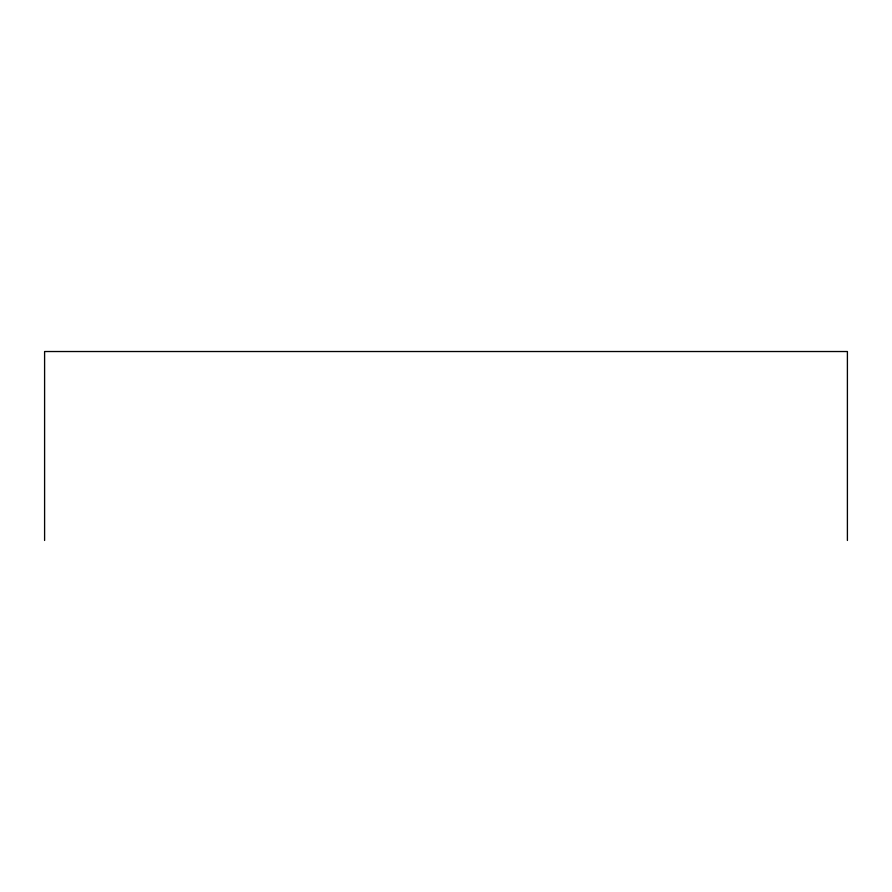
<?xml version="1.0" encoding="UTF-8"?>
<svg xmlns="http://www.w3.org/2000/svg" width="892" height="892" viewBox="0 0 892 892"><rect width="100%" height="100%" fill="white"/><g stroke="black" fill="none" stroke-linecap="round" stroke-linejoin="round"><path stroke-width="1.34" d="M847.4 540.474L847.4 351.526L44.6 351.526L44.6 540.474"/></g></svg>
